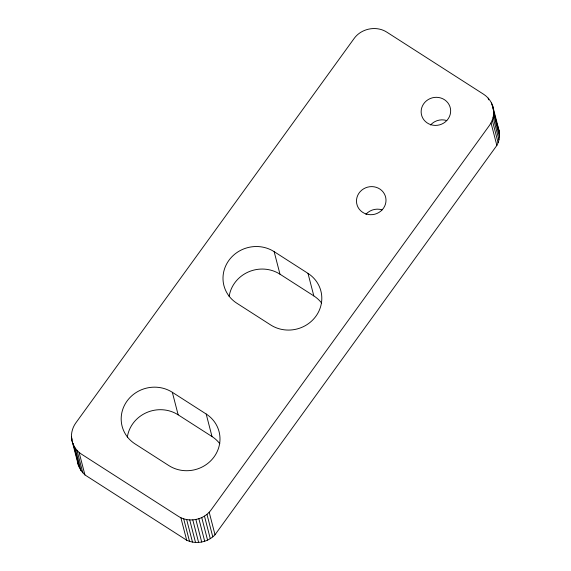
<?xml version="1.0" encoding="UTF-8"?>
<svg xmlns="http://www.w3.org/2000/svg" width="571" height="571" viewBox="0 0 571 571"><rect width="100%" height="100%" fill="white"/><g stroke="black" fill="none" stroke-linecap="round" stroke-linejoin="round"><path stroke-width="0.86" d="M71.482 437.001C71.296 432.019 72.86 427.058 75.75 423.018L354.049 38.585C361.236 28.407 376.51 25.388 386.96 32.24L483.658 94.286C487.798 96.984 491.031 101.031 492.623 105.721L499.182 131.087C500.053 135.962 499.182 141.066 496.856 145.427L215.017 534.756C207.965 542.322 196.039 544.663 186.681 540.216L84.936 474.929L80.975 470.533L78.377 465.279L71.818 439.913L71.482 437.001L72.132 439.499M71.818 439.913C72.917 445.751 76.535 450.969 81.517 454.181L178.209 516.227C188.666 523.079 203.933 520.06 211.127 509.882L489.418 125.449C493.494 119.839 494.829 112.33 492.623 105.721M307.99 273.373A32.597 30.805 -14.5 0 1 315.92 316.22A32.597 30.805 -14.5 0 1 270.661 324.942L236.815 303.222A32.597 30.805 -14.5 0 1 228.892 260.376A32.597 30.805 -14.5 0 1 274.151 251.654L307.99 273.373L313.822 295.906A32.597 30.805 -14.5 0 1 321.623 303.073M274.151 251.654L279.976 274.187L313.822 295.906M206.181 414.018A32.597 30.805 -14.5 0 1 214.104 456.864A32.597 30.805 -14.5 0 1 168.845 465.586L135.006 443.874A32.597 30.805 -14.5 0 1 127.076 401.02A32.597 30.805 -14.5 0 1 172.335 392.298L206.181 414.018L212.005 436.551A32.597 30.805 -14.5 0 1 219.806 443.717M172.335 392.298L178.159 414.832L212.005 436.551M497.612 126.212L499.182 131.087M491.51 103.008L492.152 105.507M492.587 107.177L493.237 109.682M493.665 111.352L499.518 133.999M493.615 114.414L499.447 136.94M488.198 98.141L488.633 99.811M493.144 117.333L498.968 139.859M492.273 120.174L498.105 142.707M491.024 122.893L496.856 145.427M209.193 512.223L215.017 534.756M206.952 514.314L212.783 536.847M204.461 516.113L210.285 538.646M201.749 517.597L207.573 540.13M198.865 518.732L204.696 541.265M195.86 519.51L201.691 542.043M192.791 519.903L198.615 542.436M189.7 519.917L195.525 542.45M186.646 519.546L192.477 542.079M183.684 518.796L189.508 541.329M180.85 517.683L186.681 540.216M79.105 452.396L84.936 474.929M76.971 450.326L82.802 472.859M75.151 448.007L80.975 470.533M73.209 443.674L79.49 467.992M78.377 465.279L77.313 459.527M430.584 124.956A14.817 14.004 -14.5 0 1 446.786 120.567M365.932 214.268A14.817 14.004 -14.5 0 1 382.135 209.871M127.326 437.129A32.597 30.805 -14.5 0 1 178.159 414.832M229.142 296.485A32.597 30.805 -14.5 0 1 279.976 274.187M430.827 124.685A14.817 14.004 -14.5 0 0 450.44 108.554A14.817 14.004 -14.5 0 0 426.416 100.839A14.817 14.004 -14.5 0 0 430.827 124.685M366.175 213.997A14.817 14.004 -14.5 0 0 385.789 197.866A14.817 14.004 -14.5 0 0 361.764 190.143A14.817 14.004 -14.5 0 0 366.175 213.997"/></g></svg>
